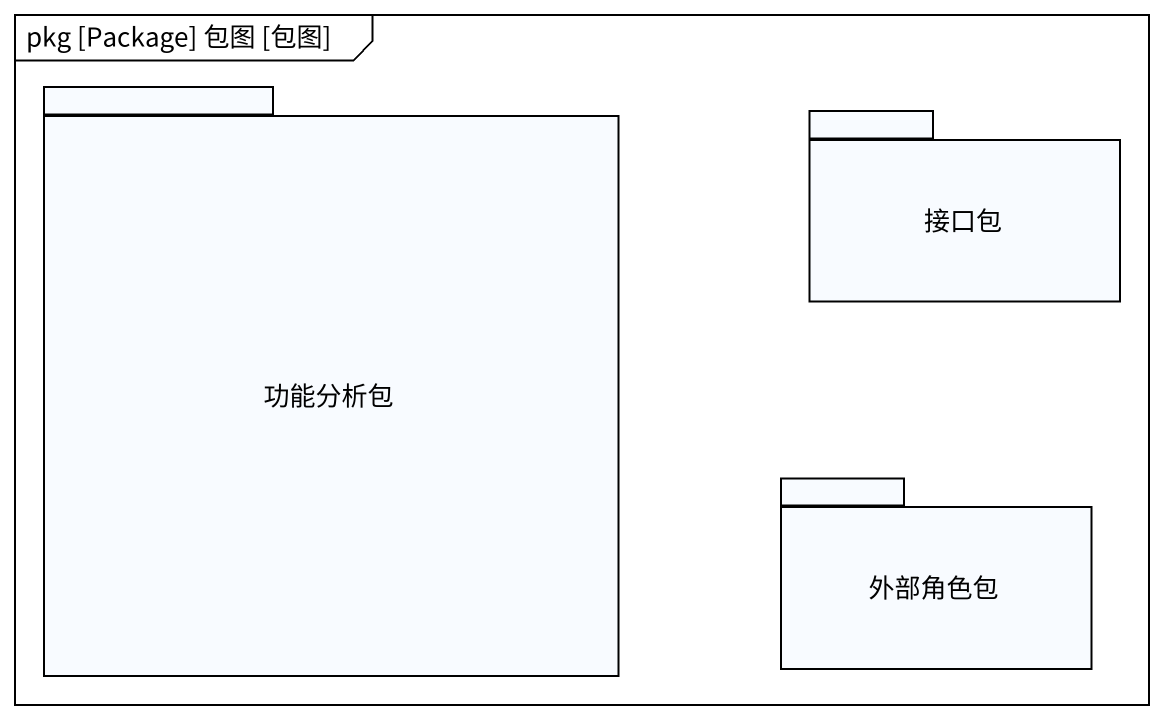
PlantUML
@startuml
mainframe pkg [Package] 包图 [包图]
package 功能分析包 {
}
package 接口包 {
}
package 外部角色包 {
}
@enduml
